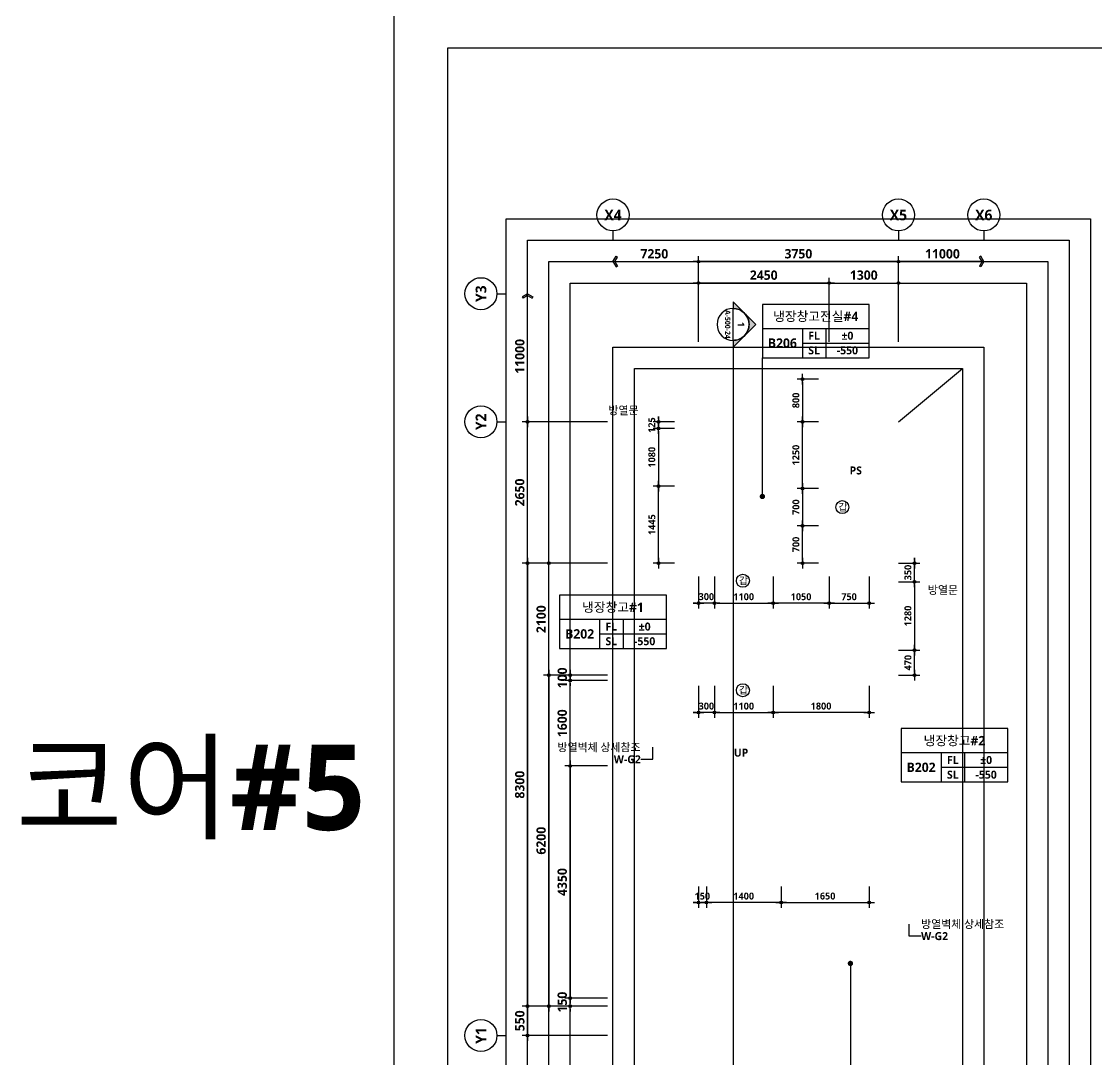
# Model space of a CAD drawing. Header units: millimetres. Extents: x -12482 to 126000, y 0 to 220200.
# Drawn here: x -6987 to 13163, y 128550 to 148000 of the extents above; entities that cross this region are included whole.
import ezdxf
from ezdxf.enums import TextEntityAlignment as Align

# ---------------------------------------------------------------- set-up
doc = ezdxf.new("R2010")
doc.units = ezdxf.units.MM
doc.header["$LTSCALE"] = 60
doc.linetypes.add('CEN', pattern=[62, 60, -1, 0, -1])
doc.layers.get('Defpoints').update_dxf_attribs({"color": 153})
for name, color, linetype in [('A-ANNO-DIM', 4, 'Continuous'), ('A-ANNO-GRA1', 7, 'Continuous'), ('A-ANNO-LEAD', 4, 'Continuous'), ('A-ANNO-SYMB', 7, 'Continuous'), ('A-ANNO-TEXT1', 7, 'Continuous'), ('A-ANNO-TEXT2', 3, 'Continuous'), ('A-ANNO-TITL', 7, 'Continuous'), ('A-ST-AXIS-BUB', 7, 'Continuous'), ('A-ST-AXIS-DIM', 7, 'Continuous'), ('AA-MKXS', 3, 'Continuous'), ('AA-MKXX', 3, 'Continuous')]:
    doc.layers.add(name, color=color, linetype=linetype)
for name, color, linetype, plot in [('Defpoint', 161, 'Continuous', False), ('G(그리드1)', 185, 'Continuous', False), ('G(그리드2)', 235, 'Continuous', False)]:
    doc.layers.add(name, color=color, linetype=linetype, plot=plot)
doc.styles.add('2020음성 1차', font='NanumGothicBold.ttf')
doc.styles.add('SAMOO', font='romans.shx', dxfattribs={"bigfont": 'whgtxt.shx'})
doc.styles.add('SH_나눔', font='')
doc.styles.add('SH_진천_나눔', font='')
doc.styles.get('SH_나눔').set_extended_font_data('NanumGothic', bold=True)
doc.styles.get('SH_진천_나눔').set_extended_font_data('NanumGothic', bold=True)
doc.dimstyles.new('SHP 50', dxfattribs={"dimscale": 50, "dimtxt": 3.5, "dimasz": 1, "dimexe": 2, "dimexo": 2, "dimgap": 1, "dimtad": 1, "dimdec": 0, "dimzin": 0, "dimdsep": 46, "dimtxsty": 'SH_진천_나눔', "dimblk": 'DIMDOT', "dimcen": 0.09, "dimclrd": 256, "dimclre": 256, "dimclrt": 3, "dimadec": 0, "dimazin": 1, "dimtfac": 1, "dimtdec": 0, "dimtix": 1, "dimtmove": 2, "dimatfit": 0, "dimldrblk": 'DIMDOT', "dimfxl": 1, "dimtolj": 1, "dimtzin": 0, "dimlwd": -1, "dimlwe": -1, "dimarcsym": 0})
doc.dimstyles.new('SHP 50내부', dxfattribs={"dimscale": 50, "dimtxt": 2.6, "dimasz": 1, "dimexe": 2, "dimexo": 2, "dimgap": 1, "dimtad": 1, "dimdec": 0, "dimzin": 0, "dimdsep": 46, "dimtxsty": '2020음성 1차', "dimblk": 'DIMDOT', "dimcen": 0.09, "dimclrd": 256, "dimclre": 256, "dimclrt": 3, "dimadec": 0, "dimazin": 1, "dimtfac": 1, "dimtdec": 0, "dimtix": 1, "dimtmove": 2, "dimatfit": 0, "dimldrblk": 'DIMDOT', "dimfxl": 1, "dimtolj": 1, "dimtzin": 0, "dimlwd": -1, "dimlwe": -1, "dimarcsym": 0})

# ---------------------------------------------------------------- blocks, each defined once
blk = doc.blocks.new('DIMDOT')
at = {"color": 0}
blk.add_line((-2, 0), (2, 0), dxfattribs=at)
for radius in [0.5, 0.25]:
    blk.add_circle((0, 0), radius, dxfattribs=at)
blk = doc.blocks.new('*D17145')
at = {"layer": 'A-ST-AXIS-DIM'}
for p, q in [((5700, 142000), (5700, 143600)), ((9400, 143500), (5750, 143500)), ((9450, 142000), (9450, 143600))]:
    blk.add_line(p, q, dxfattribs=at)
at = {"layer": 'Defpoints', "color": 0}
for p in [(5700, 143500), (5700, 141900), (9450, 141900)]:
    blk.add_point(p, dxfattribs=at)
at = {"layer": 'A-ST-AXIS-DIM', "linetype": 'ByBlock', "xscale": 50, "yscale": 50, "zscale": 50, "rotation": 180}
blk.add_blockref('DIMDOT', (5700, 143500), dxfattribs=at)
at = {"layer": 'A-ST-AXIS-DIM', "linetype": 'ByBlock', "xscale": 50, "yscale": 50, "zscale": 50}
blk.add_blockref('DIMDOT', (9450, 143500), dxfattribs=at)
at = {"layer": 'A-ST-AXIS-DIM', "color": 3, "insert": (7575, 143647), "char_height": 175, "attachment_point": 5, "style": 'SH_진천_나눔'}
blk.add_mtext('\\A1;3750', dxfattribs=at)
blk = doc.blocks.new('*D17146')
at = {"layer": 'A-ST-AXIS-DIM'}
for p, q in [((8150, 142000), (8150, 143200)), ((8200, 143100), (9400, 143100)), ((9450, 142000), (9450, 143200))]:
    blk.add_line(p, q, dxfattribs=at)
at = {"layer": 'Defpoints', "color": 0}
for p in [(9450, 143100), (8150, 141900), (9450, 141900)]:
    blk.add_point(p, dxfattribs=at)
at = {"layer": 'A-ST-AXIS-DIM', "linetype": 'ByBlock', "xscale": 50, "yscale": 50, "zscale": 50, "rotation": 180}
blk.add_blockref('DIMDOT', (8150, 143100), dxfattribs=at)
at = {"layer": 'A-ST-AXIS-DIM', "linetype": 'ByBlock', "xscale": 50, "yscale": 50, "zscale": 50}
blk.add_blockref('DIMDOT', (9450, 143100), dxfattribs=at)
at = {"layer": 'A-ST-AXIS-DIM', "color": 3, "insert": (8800, 143247), "char_height": 175, "attachment_point": 5, "style": 'SH_진천_나눔'}
blk.add_mtext('\\A1;1300', dxfattribs=at)
blk = doc.blocks.new('A-ST-AXIS-BUB-1')
at = {"layer": 'A-ST-AXIS-BUB'}
blk.add_line((0, 350), (0, 0), dxfattribs=at)
blk.add_circle((0, 950), 600, dxfattribs=at)
blk = doc.blocks.new('arrow1')
at = {"color": 0}
for p, q in [((0, 0), (0.29, 0.5)), ((0, 0), (0.29, -0.5)), ((0.16, 0), (0.41, 0.43)), ((0.16, 0), (0.41, -0.43)), ((0.29, 0.5), (0.41, 0.43)), ((0.29, -0.5), (0.41, -0.43))]:
    blk.add_line(p, q, dxfattribs=at)
blk = doc.blocks.new('*D17147')
at = {"layer": 'A-ST-AXIS-DIM'}
for p, q in [((4000, 137850), (2400, 137850)), ((2500, 137800), (2500, 129600)), ((4000, 129550), (2400, 129550))]:
    blk.add_line(p, q, dxfattribs=at)
at = {"layer": 'Defpoints', "color": 0}
for p in [(4100, 137850), (2500, 129550), (4100, 129550)]:
    blk.add_point(p, dxfattribs=at)
at = {"layer": 'A-ST-AXIS-DIM', "linetype": 'ByBlock', "xscale": 50, "yscale": 50, "zscale": 50}
for p, rotation in [((2500, 137850), 90.00000000000001), ((2500, 129550), 270)]:
    blk.add_blockref('DIMDOT', p, dxfattribs=dict(at, rotation=rotation))
at = {"layer": 'A-ST-AXIS-DIM', "color": 3, "insert": (2353, 133700), "char_height": 175, "attachment_point": 5, "rotation": 90, "style": 'SH_진천_나눔'}
blk.add_mtext('\\A1;8300', dxfattribs=at)
blk = doc.blocks.new('*D17148')
at = {"layer": 'A-ST-AXIS-DIM'}
for p, q in [((4000, 135750), (2800, 135750)), ((2900, 135700), (2900, 129600)), ((4000, 129550), (2800, 129550))]:
    blk.add_line(p, q, dxfattribs=at)
at = {"layer": 'Defpoints', "color": 0}
for p in [(4100, 135750), (2900, 129550), (4100, 129550)]:
    blk.add_point(p, dxfattribs=at)
at = {"layer": 'A-ST-AXIS-DIM', "linetype": 'ByBlock', "xscale": 50, "yscale": 50, "zscale": 50}
for p, rotation in [((2900, 135750), 90.00000000000001), ((2900, 129550), 270)]:
    blk.add_blockref('DIMDOT', p, dxfattribs=dict(at, rotation=rotation))
at = {"layer": 'A-ST-AXIS-DIM', "color": 3, "insert": (2753, 132650), "char_height": 175, "attachment_point": 5, "rotation": 90, "style": 'SH_진천_나눔'}
blk.add_mtext('\\A1;6200', dxfattribs=at)
blk = doc.blocks.new('*D17149')
at = {"layer": 'A-ST-AXIS-DIM'}
for p, q in [((4000, 137850), (2800, 137850)), ((2900, 135800), (2900, 137800)), ((4000, 135750), (2800, 135750))]:
    blk.add_line(p, q, dxfattribs=at)
at = {"layer": 'Defpoints', "color": 0}
for p in [(2900, 137850), (4100, 137850), (4100, 135750)]:
    blk.add_point(p, dxfattribs=at)
at = {"layer": 'A-ST-AXIS-DIM', "linetype": 'ByBlock', "xscale": 50, "yscale": 50, "zscale": 50}
for p, rotation in [((2900, 137850), 90), ((2900, 135750), 270)]:
    blk.add_blockref('DIMDOT', p, dxfattribs=dict(at, rotation=rotation))
at = {"layer": 'A-ST-AXIS-DIM', "color": 3, "insert": (2754, 136800), "char_height": 175, "attachment_point": 5, "rotation": 90, "style": 'SH_진천_나눔'}
blk.add_mtext('\\A1;2100', dxfattribs=at)
blk = doc.blocks.new('*D17150')
at = {"layer": 'A-ST-AXIS-DIM'}
for p, q in [((4000, 129550), (2400, 129550)), ((2500, 129500), (2500, 129050)), ((4000, 129000), (2400, 129000))]:
    blk.add_line(p, q, dxfattribs=at)
at = {"layer": 'Defpoints', "color": 0}
for p in [(4100, 129550), (2500, 129000), (4100, 129000)]:
    blk.add_point(p, dxfattribs=at)
at = {"layer": 'A-ST-AXIS-DIM', "linetype": 'ByBlock', "xscale": 50, "yscale": 50, "zscale": 50}
for p, rotation in [((2500, 129550), 90), ((2500, 129000), 270)]:
    blk.add_blockref('DIMDOT', p, dxfattribs=dict(at, rotation=rotation))
at = {"layer": 'A-ST-AXIS-DIM', "color": 3, "insert": (2354, 129275), "char_height": 175, "attachment_point": 5, "rotation": 90, "style": 'SH_진천_나눔'}
blk.add_mtext('\\A1;550', dxfattribs=at)
blk = doc.blocks.new('*D17151')
at = {"layer": 'A-ST-AXIS-DIM'}
for p, q in [((4000, 140500), (2400, 140500)), ((2500, 137900), (2500, 140450)), ((4000, 137850), (2400, 137850))]:
    blk.add_line(p, q, dxfattribs=at)
at = {"layer": 'Defpoints', "color": 0}
for p in [(2500, 140500), (4100, 140500), (4100, 137850)]:
    blk.add_point(p, dxfattribs=at)
at = {"layer": 'A-ST-AXIS-DIM', "linetype": 'ByBlock', "xscale": 50, "yscale": 50, "zscale": 50}
for p, rotation in [((2500, 140500), 90), ((2500, 137850), 270)]:
    blk.add_blockref('DIMDOT', p, dxfattribs=dict(at, rotation=rotation))
at = {"layer": 'A-ST-AXIS-DIM', "color": 3, "insert": (2353, 139175), "char_height": 175, "attachment_point": 5, "rotation": 90, "style": 'SH_진천_나눔'}
blk.add_mtext('\\A1;2650', dxfattribs=at)
blk = doc.blocks.new('G$C9D92D8A7')
at = {"layer": 'A-ANNO-GRA1'}
for p, q in [((0, 11), (40, 11)), ((15, 11), (15, 0)), ((23.75, 11), (23.75, 0)), ((15, 5.5), (40, 5.5))]:
    blk.add_line(p, q, dxfattribs=at)
blk.add_lwpolyline([(0, 20), (0, 0), (40, 0), (40, 20)], close=True, dxfattribs=at)
at = {"style": '2020음성 1차'}
for tag, height, p in [('실명', 3.5, (20, 15.5)), ('마감레벨', 3, (31.875, 8.25)), ('실번호', 3.5, (7.5, 5.5)), ('구조레벨', 3, (31.875, 2.75))]:
    blk.add_attdef(tag, text='', height=height, dxfattribs=at).set_placement(p, align=Align.MIDDLE_CENTER)
at = {"layer": 'A-ANNO-TEXT1', "style": 'SH_나눔'}
for s, p in [('FL', (19.375, 8.25)), ('SL', (19.375, 2.75))]:
    blk.add_text(s, height=3, dxfattribs=at).set_placement(p, align=Align.MIDDLE)
blk = doc.blocks.new('*D18424')
at = {"layer": 'A-ST-AXIS-DIM'}
for p, q in [((5700, 142000), (5700, 143200)), ((8100, 143100), (5750, 143100)), ((8150, 142000), (8150, 143200))]:
    blk.add_line(p, q, dxfattribs=at)
at = {"layer": 'Defpoints', "color": 0}
for p in [(5700, 143100), (5700, 141900), (8150, 141900)]:
    blk.add_point(p, dxfattribs=at)
at = {"layer": 'A-ST-AXIS-DIM', "linetype": 'ByBlock', "xscale": 50, "yscale": 50, "zscale": 50, "rotation": 180}
blk.add_blockref('DIMDOT', (5700, 143100), dxfattribs=at)
at = {"layer": 'A-ST-AXIS-DIM', "linetype": 'ByBlock', "xscale": 50, "yscale": 50, "zscale": 50}
blk.add_blockref('DIMDOT', (8150, 143100), dxfattribs=at)
at = {"layer": 'A-ST-AXIS-DIM', "color": 3, "insert": (6925, 143246), "char_height": 175, "attachment_point": 5, "style": 'SH_진천_나눔'}
blk.add_mtext('\\A1;2450', dxfattribs=at)
blk = doc.blocks.new('*D18425')
at = {"layer": 'A-ANNO-DIM'}
for p, q in [((7950, 139250), (7550, 139250)), ((7650, 139200), (7650, 138600)), ((7950, 138550), (7550, 138550))]:
    blk.add_line(p, q, dxfattribs=at)
at = {"layer": 'Defpoints', "color": 0}
for p in [(8050, 139250), (7650, 138550), (8050, 138550)]:
    blk.add_point(p, dxfattribs=at)
at = {"layer": 'A-ANNO-DIM', "linetype": 'ByBlock', "xscale": 50, "yscale": 50, "zscale": 50}
for p, rotation in [((7650, 139250), 90), ((7650, 138550), 270)]:
    blk.add_blockref('DIMDOT', p, dxfattribs=dict(at, rotation=rotation))
at = {"layer": 'A-ANNO-DIM', "color": 3, "insert": (7529, 138900), "char_height": 130, "attachment_point": 5, "rotation": 90, "style": '2020음성 1차'}
blk.add_mtext('\\A1;700', dxfattribs=at)
blk = doc.blocks.new('*D18426')
at = {"layer": 'A-ANNO-DIM'}
for p, q in [((7950, 140500), (7550, 140500)), ((7650, 139300), (7650, 140450)), ((7950, 139250), (7550, 139250))]:
    blk.add_line(p, q, dxfattribs=at)
at = {"layer": 'Defpoints', "color": 0}
for p in [(7650, 140500), (8050, 140500), (8050, 139250)]:
    blk.add_point(p, dxfattribs=at)
at = {"layer": 'A-ANNO-DIM', "linetype": 'ByBlock', "xscale": 50, "yscale": 50, "zscale": 50}
for p, rotation in [((7650, 140500), 90), ((7650, 139250), 270)]:
    blk.add_blockref('DIMDOT', p, dxfattribs=dict(at, rotation=rotation))
at = {"layer": 'A-ANNO-DIM', "color": 3, "insert": (7528, 139875), "char_height": 130, "attachment_point": 5, "rotation": 90, "style": '2020음성 1차'}
blk.add_mtext('\\A1;1250', dxfattribs=at)
blk = doc.blocks.new('*D18427')
at = {"layer": 'A-ANNO-DIM'}
for p, q in [((7950, 138550), (7550, 138550)), ((7650, 137900), (7650, 138500)), ((7950, 137850), (7550, 137850))]:
    blk.add_line(p, q, dxfattribs=at)
at = {"layer": 'Defpoints', "color": 0}
for p in [(7650, 138550), (8050, 138550), (8050, 137850)]:
    blk.add_point(p, dxfattribs=at)
at = {"layer": 'A-ANNO-DIM', "linetype": 'ByBlock', "xscale": 50, "yscale": 50, "zscale": 50}
for p, rotation in [((7650, 138550), 90), ((7650, 137850), 270)]:
    blk.add_blockref('DIMDOT', p, dxfattribs=dict(at, rotation=rotation))
at = {"layer": 'A-ANNO-DIM', "color": 3, "insert": (7529, 138200), "char_height": 130, "attachment_point": 5, "rotation": 90, "style": '2020음성 1차'}
blk.add_mtext('\\A1;700', dxfattribs=at)
blk = doc.blocks.new('갑종 TEXT100')
at = {"layer": 'A-ANNO-SYMB'}
blk.add_circle((0, 0), 243, dxfattribs=at)
at = {"layer": 'A-ANNO-TITL', "style": '2020음성 1차'}
blk.add_text('갑 ', height=266.7, dxfattribs=at).set_placement((67, 0), align=Align.MIDDLE_CENTER)
blk = doc.blocks.new('*D18431')
at = {"layer": 'A-ANNO-DIM'}
for p, q in [((6000, 137600), (6000, 137000)), ((7100, 137600), (7100, 137000)), ((6050, 137100), (7050, 137100))]:
    blk.add_line(p, q, dxfattribs=at)
at = {"layer": 'Defpoints', "color": 0}
for p in [(6000, 137700), (7100, 137700), (7100, 137100)]:
    blk.add_point(p, dxfattribs=at)
at = {"layer": 'A-ANNO-DIM', "linetype": 'ByBlock', "xscale": 50, "yscale": 50, "zscale": 50, "rotation": 180}
blk.add_blockref('DIMDOT', (6000, 137100), dxfattribs=at)
at = {"layer": 'A-ANNO-DIM', "linetype": 'ByBlock', "xscale": 50, "yscale": 50, "zscale": 50}
blk.add_blockref('DIMDOT', (7100, 137100), dxfattribs=at)
at = {"layer": 'A-ANNO-DIM', "color": 3, "insert": (6550, 137221), "char_height": 130, "attachment_point": 5, "style": '2020음성 1차'}
blk.add_mtext('\\A1;1100', dxfattribs=at)
blk = doc.blocks.new('*D18432')
at = {"layer": 'A-ANNO-DIM'}
for p, q in [((5700, 137600), (5700, 137000)), ((6000, 137600), (6000, 137000)), ((5650, 137100), (5600, 137100)), ((6000, 137100), (5700, 137100)), ((6050, 137100), (6100, 137100))]:
    blk.add_line(p, q, dxfattribs=at)
at = {"layer": 'Defpoints', "color": 0}
for p in [(5700, 137700), (6000, 137700), (5700, 137100)]:
    blk.add_point(p, dxfattribs=at)
at = {"layer": 'A-ANNO-DIM', "linetype": 'ByBlock', "xscale": 50, "yscale": 50, "zscale": 50}
blk.add_blockref('DIMDOT', (5700, 137100), dxfattribs=at)
at = {"layer": 'A-ANNO-DIM', "linetype": 'ByBlock', "xscale": 50, "yscale": 50, "zscale": 50, "rotation": 180}
blk.add_blockref('DIMDOT', (6000, 137100), dxfattribs=at)
at = {"layer": 'A-ANNO-DIM', "color": 3, "insert": (5850, 137222), "char_height": 130, "attachment_point": 5, "style": '2020음성 1차'}
blk.add_mtext('\\A1;300', dxfattribs=at)
blk = doc.blocks.new('*D18433')
at = {"layer": 'A-ANNO-DIM'}
for p, q in [((6000, 135550), (6000, 134950)), ((7100, 135550), (7100, 134950)), ((6050, 135050), (7050, 135050))]:
    blk.add_line(p, q, dxfattribs=at)
at = {"layer": 'Defpoints', "color": 0}
for p in [(6000, 135650), (7100, 135650), (7100, 135050)]:
    blk.add_point(p, dxfattribs=at)
at = {"layer": 'A-ANNO-DIM', "linetype": 'ByBlock', "xscale": 50, "yscale": 50, "zscale": 50, "rotation": 180}
blk.add_blockref('DIMDOT', (6000, 135050), dxfattribs=at)
at = {"layer": 'A-ANNO-DIM', "linetype": 'ByBlock', "xscale": 50, "yscale": 50, "zscale": 50}
blk.add_blockref('DIMDOT', (7100, 135050), dxfattribs=at)
at = {"layer": 'A-ANNO-DIM', "color": 3, "insert": (6550, 135171), "char_height": 130, "attachment_point": 5, "style": '2020음성 1차'}
blk.add_mtext('\\A1;1100', dxfattribs=at)
blk = doc.blocks.new('*D18434')
at = {"layer": 'A-ANNO-DIM'}
for p, q in [((5700, 135550), (5700, 134950)), ((6000, 135550), (6000, 134950)), ((5650, 135050), (5600, 135050)), ((6000, 135050), (5700, 135050)), ((6050, 135050), (6100, 135050))]:
    blk.add_line(p, q, dxfattribs=at)
at = {"layer": 'Defpoints', "color": 0}
for p in [(5700, 135650), (6000, 135650), (5700, 135050)]:
    blk.add_point(p, dxfattribs=at)
at = {"layer": 'A-ANNO-DIM', "linetype": 'ByBlock', "xscale": 50, "yscale": 50, "zscale": 50}
blk.add_blockref('DIMDOT', (5700, 135050), dxfattribs=at)
at = {"layer": 'A-ANNO-DIM', "linetype": 'ByBlock', "xscale": 50, "yscale": 50, "zscale": 50, "rotation": 180}
blk.add_blockref('DIMDOT', (6000, 135050), dxfattribs=at)
at = {"layer": 'A-ANNO-DIM', "color": 3, "insert": (5850, 135172), "char_height": 130, "attachment_point": 5, "style": '2020음성 1차'}
blk.add_mtext('\\A1;300', dxfattribs=at)
blk = doc.blocks.new('*D18466')
at = {"layer": 'A-ANNO-DIM'}
for p, q in [((5850, 131790), (5850, 131390)), ((7250, 131790), (7250, 131390)), ((7200, 131490), (5900, 131490))]:
    blk.add_line(p, q, dxfattribs=at)
at = {"layer": 'Defpoints', "color": 0}
for p in [(5850, 131890), (7250, 131890), (5850, 131490)]:
    blk.add_point(p, dxfattribs=at)
at = {"layer": 'A-ANNO-DIM', "linetype": 'ByBlock', "xscale": 50, "yscale": 50, "zscale": 50, "rotation": 180}
blk.add_blockref('DIMDOT', (5850, 131490), dxfattribs=at)
at = {"layer": 'A-ANNO-DIM', "linetype": 'ByBlock', "xscale": 50, "yscale": 50, "zscale": 50}
blk.add_blockref('DIMDOT', (7250, 131490), dxfattribs=at)
at = {"layer": 'A-ANNO-DIM', "color": 3, "insert": (6550, 131611), "char_height": 130, "attachment_point": 5, "style": '2020음성 1차'}
blk.add_mtext('\\A1;1400', dxfattribs=at)
blk = doc.blocks.new('*D18467')
at = {"layer": 'A-ANNO-DIM'}
for p, q in [((5700, 131790), (5700, 131390)), ((5850, 131790), (5850, 131390)), ((5650, 131490), (5600, 131490)), ((5700, 131490), (5850, 131490)), ((5900, 131490), (5950, 131490))]:
    blk.add_line(p, q, dxfattribs=at)
at = {"layer": 'Defpoints', "color": 0}
for p in [(5700, 131890), (5850, 131890), (5850, 131490)]:
    blk.add_point(p, dxfattribs=at)
at = {"layer": 'A-ANNO-DIM', "linetype": 'ByBlock', "xscale": 50, "yscale": 50, "zscale": 50}
blk.add_blockref('DIMDOT', (5700, 131490), dxfattribs=at)
at = {"layer": 'A-ANNO-DIM', "linetype": 'ByBlock', "xscale": 50, "yscale": 50, "zscale": 50, "rotation": 180}
blk.add_blockref('DIMDOT', (5850, 131490), dxfattribs=at)
at = {"layer": 'A-ANNO-DIM', "color": 3, "insert": (5775, 131611), "char_height": 130, "attachment_point": 5, "style": '2020음성 1차'}
blk.add_mtext('\\A1;150', dxfattribs=at)
blk = doc.blocks.new('*D18468')
at = {"layer": 'A-ANNO-DIM'}
for p, q in [((7250, 131790), (7250, 131390)), ((8900, 131790), (8900, 131390)), ((7300, 131490), (8850, 131490))]:
    blk.add_line(p, q, dxfattribs=at)
at = {"layer": 'Defpoints', "color": 0}
for p in [(7250, 131890), (8900, 131890), (8900, 131490)]:
    blk.add_point(p, dxfattribs=at)
at = {"layer": 'A-ANNO-DIM', "linetype": 'ByBlock', "xscale": 50, "yscale": 50, "zscale": 50, "rotation": 180}
blk.add_blockref('DIMDOT', (7250, 131490), dxfattribs=at)
at = {"layer": 'A-ANNO-DIM', "linetype": 'ByBlock', "xscale": 50, "yscale": 50, "zscale": 50}
blk.add_blockref('DIMDOT', (8900, 131490), dxfattribs=at)
at = {"layer": 'A-ANNO-DIM', "color": 3, "insert": (8075, 131612), "char_height": 130, "attachment_point": 5, "style": '2020음성 1차'}
blk.add_mtext('\\A1;1650', dxfattribs=at)
blk = doc.blocks.new('*D18469')
at = {"layer": 'A-ST-AXIS-DIM'}
for p, q in [((4000, 134050), (3196, 134050)), ((3296, 134000), (3296, 129750)), ((4000, 129700), (3196, 129700))]:
    blk.add_line(p, q, dxfattribs=at)
at = {"layer": 'Defpoints', "color": 0}
for p in [(4100, 134050), (3296, 129700), (4100, 129700)]:
    blk.add_point(p, dxfattribs=at)
at = {"layer": 'A-ST-AXIS-DIM', "linetype": 'ByBlock', "xscale": 50, "yscale": 50, "zscale": 50}
for p, rotation in [((3296, 134050), 90.00000000000004), ((3296, 129700), 270.0000000000001)]:
    blk.add_blockref('DIMDOT', p, dxfattribs=dict(at, rotation=rotation))
at = {"layer": 'A-ST-AXIS-DIM', "color": 3, "insert": (3149, 131875), "char_height": 175, "attachment_point": 5, "rotation": 90, "style": 'SH_진천_나눔'}
blk.add_mtext('\\A1;4350', dxfattribs=at)
blk = doc.blocks.new('*D18470')
at = {"layer": 'A-ST-AXIS-DIM'}
for p, q in [((4000, 135650), (3196, 135650)), ((3296, 134100), (3296, 135600)), ((4000, 134050), (3196, 134050))]:
    blk.add_line(p, q, dxfattribs=at)
at = {"layer": 'Defpoints', "color": 0}
for p in [(3296, 135650), (4100, 135650), (4100, 134050)]:
    blk.add_point(p, dxfattribs=at)
at = {"layer": 'A-ST-AXIS-DIM', "linetype": 'ByBlock', "xscale": 50, "yscale": 50, "zscale": 50}
for p, rotation in [((3296, 135650), 89.99999999999997), ((3296, 134050), 269.9999999999999)]:
    blk.add_blockref('DIMDOT', p, dxfattribs=dict(at, rotation=rotation))
at = {"layer": 'A-ST-AXIS-DIM', "color": 3, "insert": (3149, 134850), "char_height": 175, "attachment_point": 5, "rotation": 90, "style": 'SH_진천_나눔'}
blk.add_mtext('\\A1;1600', dxfattribs=at)
blk = doc.blocks.new('*D18471')
at = {"layer": 'A-ST-AXIS-DIM'}
for p, q in [((3296, 135800), (3296, 135850)), ((4000, 135750), (3196, 135750)), ((4000, 135650), (3196, 135650)), ((3296, 135750), (3296, 135650)), ((3296, 135600), (3296, 135550))]:
    blk.add_line(p, q, dxfattribs=at)
at = {"layer": 'Defpoints', "color": 0}
for p in [(3296, 135650), (4100, 135750), (4100, 135650)]:
    blk.add_point(p, dxfattribs=at)
at = {"layer": 'A-ST-AXIS-DIM', "linetype": 'ByBlock', "xscale": 50, "yscale": 50, "zscale": 50}
for p, rotation in [((3296, 135750), 270), ((3296, 135650), 90)]:
    blk.add_blockref('DIMDOT', p, dxfattribs=dict(at, rotation=rotation))
at = {"layer": 'A-ST-AXIS-DIM', "color": 3, "insert": (3150, 135700), "char_height": 175, "attachment_point": 5, "rotation": 90, "style": 'SH_진천_나눔'}
blk.add_mtext('\\A1;100', dxfattribs=at)
blk = doc.blocks.new('*D18472')
at = {"layer": 'A-ST-AXIS-DIM'}
for p, q in [((3296, 129750), (3296, 129800)), ((4000, 129700), (3196, 129700)), ((3296, 129550), (3296, 129700)), ((4000, 129550), (3196, 129550)), ((3296, 129500), (3296, 129450))]:
    blk.add_line(p, q, dxfattribs=at)
at = {"layer": 'Defpoints', "color": 0}
for p in [(3296, 129700), (4100, 129700), (4100, 129550)]:
    blk.add_point(p, dxfattribs=at)
at = {"layer": 'A-ST-AXIS-DIM', "linetype": 'ByBlock', "xscale": 50, "yscale": 50, "zscale": 50}
for p, rotation in [((3296, 129700), 270), ((3296, 129550), 90)]:
    blk.add_blockref('DIMDOT', p, dxfattribs=dict(at, rotation=rotation))
at = {"layer": 'A-ST-AXIS-DIM', "color": 3, "insert": (3149, 129625), "char_height": 175, "attachment_point": 5, "rotation": 90, "style": 'SH_진천_나눔'}
blk.add_mtext('\\A1;150', dxfattribs=at)
blk = doc.blocks.new('*D18473')
at = {"layer": 'A-ANNO-DIM'}
for p, q in [((9450, 137500), (9850, 137500)), ((9750, 137450), (9750, 136270)), ((9450, 136220), (9850, 136220))]:
    blk.add_line(p, q, dxfattribs=at)
at = {"layer": 'Defpoints', "color": 0}
for p in [(9350, 137500), (9350, 136220), (9750, 136220)]:
    blk.add_point(p, dxfattribs=at)
at = {"layer": 'A-ANNO-DIM', "linetype": 'ByBlock', "xscale": 50, "yscale": 50, "zscale": 50}
for p, rotation in [((9750, 137500), 90), ((9750, 136220), 270)]:
    blk.add_blockref('DIMDOT', p, dxfattribs=dict(at, rotation=rotation))
at = {"layer": 'A-ANNO-DIM', "color": 3, "insert": (9628, 136860), "char_height": 130, "attachment_point": 5, "rotation": 90, "style": '2020음성 1차'}
blk.add_mtext('\\A1;1280', dxfattribs=at)
blk = doc.blocks.new('*D18474')
at = {"layer": 'A-ANNO-DIM'}
for p, q in [((9450, 137850), (9850, 137850)), ((9750, 137900), (9750, 137950)), ((9750, 137500), (9750, 137850)), ((9450, 137500), (9850, 137500)), ((9750, 137450), (9750, 137400))]:
    blk.add_line(p, q, dxfattribs=at)
at = {"layer": 'Defpoints', "color": 0}
for p in [(9350, 137850), (9750, 137850), (9350, 137500)]:
    blk.add_point(p, dxfattribs=at)
at = {"layer": 'A-ANNO-DIM', "linetype": 'ByBlock', "xscale": 50, "yscale": 50, "zscale": 50}
for p, rotation in [((9750, 137850), 270), ((9750, 137500), 90)]:
    blk.add_blockref('DIMDOT', p, dxfattribs=dict(at, rotation=rotation))
at = {"layer": 'A-ANNO-DIM', "color": 3, "insert": (9628, 137675), "char_height": 130, "attachment_point": 5, "rotation": 90, "style": '2020음성 1차'}
blk.add_mtext('\\A1;350', dxfattribs=at)
blk = doc.blocks.new('*D18475')
at = {"layer": 'A-ANNO-DIM'}
for p, q in [((9450, 136220), (9850, 136220)), ((9750, 135800), (9750, 136170)), ((9450, 135750), (9850, 135750))]:
    blk.add_line(p, q, dxfattribs=at)
at = {"layer": 'Defpoints', "color": 0}
for p in [(9350, 136220), (9750, 136220), (9350, 135750)]:
    blk.add_point(p, dxfattribs=at)
at = {"layer": 'A-ANNO-DIM', "linetype": 'ByBlock', "xscale": 50, "yscale": 50, "zscale": 50}
for p, rotation in [((9750, 136220), 90), ((9750, 135750), 270)]:
    blk.add_blockref('DIMDOT', p, dxfattribs=dict(at, rotation=rotation))
at = {"layer": 'A-ANNO-DIM', "color": 3, "insert": (9629, 135985), "char_height": 130, "attachment_point": 5, "rotation": 90, "style": '2020음성 1차'}
blk.add_mtext('\\A1;470', dxfattribs=at)
blk = doc.blocks.new('*D18476')
at = {"layer": 'A-ANNO-DIM'}
for p, q in [((5250, 140375), (4850, 140375)), ((4950, 140325), (4950, 139345)), ((5250, 139295), (4850, 139295))]:
    blk.add_line(p, q, dxfattribs=at)
at = {"layer": 'Defpoints', "color": 0}
for p in [(5350, 140375), (4950, 139295), (5350, 139295)]:
    blk.add_point(p, dxfattribs=at)
at = {"layer": 'A-ANNO-DIM', "linetype": 'ByBlock', "xscale": 50, "yscale": 50, "zscale": 50}
for p, rotation in [((4950, 140375), 90), ((4950, 139295), 270)]:
    blk.add_blockref('DIMDOT', p, dxfattribs=dict(at, rotation=rotation))
at = {"layer": 'A-ANNO-DIM', "color": 3, "insert": (4828, 139835), "char_height": 130, "attachment_point": 5, "rotation": 90, "style": '2020음성 1차'}
blk.add_mtext('\\A1;1080', dxfattribs=at)
blk = doc.blocks.new('*D18477')
at = {"layer": 'A-ANNO-DIM'}
for p, q in [((5250, 140500), (4850, 140500)), ((4950, 140550), (4950, 140600)), ((4950, 140375), (4950, 140500)), ((5250, 140375), (4850, 140375)), ((4950, 140325), (4950, 140275))]:
    blk.add_line(p, q, dxfattribs=at)
at = {"layer": 'Defpoints', "color": 0}
for p in [(4950, 140500), (5350, 140500), (5350, 140375)]:
    blk.add_point(p, dxfattribs=at)
at = {"layer": 'A-ANNO-DIM', "linetype": 'ByBlock', "xscale": 50, "yscale": 50, "zscale": 50}
for p, rotation in [((4950, 140500), 270), ((4950, 140375), 90)]:
    blk.add_blockref('DIMDOT', p, dxfattribs=dict(at, rotation=rotation))
at = {"layer": 'A-ANNO-DIM', "color": 3, "insert": (4828, 140437), "char_height": 130, "attachment_point": 5, "rotation": 90, "style": '2020음성 1차'}
blk.add_mtext('\\A1;125', dxfattribs=at)
blk = doc.blocks.new('*D18478')
at = {"layer": 'A-ANNO-DIM'}
for p, q in [((5250, 139295), (4850, 139295)), ((4950, 137900), (4950, 139245)), ((5250, 137850), (4850, 137850))]:
    blk.add_line(p, q, dxfattribs=at)
at = {"layer": 'Defpoints', "color": 0}
for p in [(4950, 139295), (5350, 139295), (5350, 137850)]:
    blk.add_point(p, dxfattribs=at)
at = {"layer": 'A-ANNO-DIM', "linetype": 'ByBlock', "xscale": 50, "yscale": 50, "zscale": 50}
for p, rotation in [((4950, 139295), 90), ((4950, 137850), 270)]:
    blk.add_blockref('DIMDOT', p, dxfattribs=dict(at, rotation=rotation))
at = {"layer": 'A-ANNO-DIM', "color": 3, "insert": (4829, 138572), "char_height": 130, "attachment_point": 5, "rotation": 90, "style": '2020음성 1차'}
blk.add_mtext('\\A1;1445', dxfattribs=at)
blk = doc.blocks.new('*D18654')
at = {"layer": 'A-ANNO-DIM'}
for p, q in [((7100, 137600), (7100, 137000)), ((8150, 137600), (8150, 137000)), ((8100, 137100), (7150, 137100))]:
    blk.add_line(p, q, dxfattribs=at)
at = {"layer": 'Defpoints', "color": 0}
for p in [(7100, 137700), (8150, 137700), (7100, 137100)]:
    blk.add_point(p, dxfattribs=at)
at = {"layer": 'A-ANNO-DIM', "linetype": 'ByBlock', "xscale": 50, "yscale": 50, "zscale": 50, "rotation": 180}
blk.add_blockref('DIMDOT', (7100, 137100), dxfattribs=at)
at = {"layer": 'A-ANNO-DIM', "linetype": 'ByBlock', "xscale": 50, "yscale": 50, "zscale": 50}
blk.add_blockref('DIMDOT', (8150, 137100), dxfattribs=at)
at = {"layer": 'A-ANNO-DIM', "color": 3, "insert": (7625, 137221), "char_height": 130, "attachment_point": 5, "style": '2020음성 1차'}
blk.add_mtext('\\A1;1050', dxfattribs=at)
blk = doc.blocks.new('*D18660')
at = {"layer": 'A-ANNO-DIM'}
for p, q in [((7100, 135550), (7100, 134950)), ((8900, 135550), (8900, 134950)), ((8850, 135050), (7150, 135050))]:
    blk.add_line(p, q, dxfattribs=at)
at = {"layer": 'Defpoints', "color": 0}
for p in [(7100, 135650), (8900, 135650), (7100, 135050)]:
    blk.add_point(p, dxfattribs=at)
at = {"layer": 'A-ANNO-DIM', "linetype": 'ByBlock', "xscale": 50, "yscale": 50, "zscale": 50, "rotation": 180}
blk.add_blockref('DIMDOT', (7100, 135050), dxfattribs=at)
at = {"layer": 'A-ANNO-DIM', "linetype": 'ByBlock', "xscale": 50, "yscale": 50, "zscale": 50}
blk.add_blockref('DIMDOT', (8900, 135050), dxfattribs=at)
at = {"layer": 'A-ANNO-DIM', "color": 3, "insert": (8000, 135172), "char_height": 130, "attachment_point": 5, "style": '2020음성 1차'}
blk.add_mtext('\\A1;1800', dxfattribs=at)
blk = doc.blocks.new('*U15104')
at = {"layer": 'AA-MKXX'}
blk.add_hatch(color=256, dxfattribs=at).paths.add_polyline_path([(48373, 600), (48163, 0), (48373, 0)])
at = {"layer": 'AA-MKXX', "linetype": 'CEN', "ltscale": 300}
blk.add_line((900, 0), (48373, 0), dxfattribs=at)
at = {"layer": 'AA-MKXX'}
blk.add_lwpolyline([(48373, 0), (48373, 600), (48163, 0)], close=True, dxfattribs=at)
blk = doc.blocks.new('*U15083')
at = {"layer": 'AA-MKXS'}
blk.add_hatch(color=3, dxfattribs=at).paths.add_polyline_path([(0, 8.49), (-4.24, 4.24, -0.414214), (4.24, 4.24)])
h = blk.add_hatch(color=3, dxfattribs=at)
h.paths.add_polyline_path([(-8.49, 0), (-6, 0, -0.198912), (-4.24, 4.24)])
h.paths.add_polyline_path([(6, 0), (8.49, 0), (4.24, 4.24, -0.198912)])
at = {"layer": 'AA-MKXS', "color": 3, "linetype": 'Continuous', "ltscale": 5}
blk.add_line((-6, 0), (6, 0), dxfattribs=at)
at = {"layer": 'AA-MKXS', "color": 3}
for points in [[(4.24, 4.24, 0.414214), (-4.24, 4.24), (0, 8.49)], [(-4.24, 4.24, 0.198912), (-6, 0), (-8.49, 0)], [(8.49, 0), (6, 0, 0.198912), (4.24, 4.24)]]:
    blk.add_lwpolyline(points, format="xyb", close=True, dxfattribs=at)
at = {"layer": 'AA-MKXS', "color": 3, "linetype": 'Continuous', "ltscale": 5}
blk.add_circle((0, 0), 6, dxfattribs=at)
at = {"layer": 'AA-MKXS', "style": 'SAMOO', "width": 0.85}
blk.add_attdef('ViewNUM', text='', height=2.5, dxfattribs=at).set_placement((0, 1), align=Align.BOTTOM_CENTER)
blk.add_attdef('SheetNUM', text='', height=2.5, dxfattribs=at).set_placement((0, -1), align=Align.TOP_CENTER)
blk = doc.blocks.new('*D20917')
at = {"layer": 'A-ANNO-DIM'}
for p, q in [((8150, 137600), (8150, 137000)), ((8900, 137600), (8900, 137000)), ((8200, 137100), (8850, 137100))]:
    blk.add_line(p, q, dxfattribs=at)
at = {"layer": 'Defpoints', "color": 0}
for p in [(8150, 137700), (8900, 137700), (8900, 137100)]:
    blk.add_point(p, dxfattribs=at)
at = {"layer": 'A-ANNO-DIM', "linetype": 'ByBlock', "xscale": 50, "yscale": 50, "zscale": 50, "rotation": 180}
blk.add_blockref('DIMDOT', (8150, 137100), dxfattribs=at)
at = {"layer": 'A-ANNO-DIM', "linetype": 'ByBlock', "xscale": 50, "yscale": 50, "zscale": 50}
blk.add_blockref('DIMDOT', (8900, 137100), dxfattribs=at)
at = {"layer": 'A-ANNO-DIM', "color": 3, "insert": (8525, 137221), "char_height": 130, "attachment_point": 5, "style": '2020음성 1차'}
blk.add_mtext('\\A1;750', dxfattribs=at)
blk = doc.blocks.new('*D20918')
at = {"layer": 'A-ANNO-DIM'}
for p, q in [((7950, 141300), (7550, 141300)), ((7650, 141250), (7650, 140550)), ((7950, 140500), (7550, 140500))]:
    blk.add_line(p, q, dxfattribs=at)
at = {"layer": 'Defpoints', "color": 0}
for p in [(8050, 141300), (7650, 140500), (8050, 140500)]:
    blk.add_point(p, dxfattribs=at)
at = {"layer": 'A-ANNO-DIM', "linetype": 'ByBlock', "xscale": 50, "yscale": 50, "zscale": 50}
for p, rotation in [((7650, 141300), 90), ((7650, 140500), 270)]:
    blk.add_blockref('DIMDOT', p, dxfattribs=dict(at, rotation=rotation))
at = {"layer": 'A-ANNO-DIM', "color": 3, "insert": (7528, 140900), "char_height": 130, "attachment_point": 5, "rotation": 90, "style": '2020음성 1차'}
blk.add_mtext('\\A1;800', dxfattribs=at)

msp = doc.modelspace()

# ---------------------------------------------------------------- linework, layer by layer
for points in [[(6900, 139100), (6900, 141700)], [(8550, 130350), (8550, 127550)]]:
    msp.add_lwpolyline(points)
at = {"const_width": 50}
for points in [[(6900, 139125, -1), (6900, 139075, -1)], [(8550, 130325, -1), (8550, 130375, -1)]]:
    msp.add_lwpolyline(points, format="xyb", close=True, dxfattribs=at)
at = {"layer": 'A-ANNO-LEAD'}
for points in [[(5420, 139835, 0, 37.5, 0), (5363.7, 139932.4, 0, 0, 0), (4913.5, 140712.3, 0, 0, 0), (4579.4, 140712.3, 0, 0, 0)], [(9190, 136860, 0, 37.5, 0), (9246.3, 136957.4, 0, 0, 0), (9467.9, 137347.4, 0, 0, 0), (10002, 137347.4, 0, 0, 0)], [(5295.6, 134400, 0, 31.3, 0), (5201.8, 134400, 0, 0, 0), (4620.6, 134400, 0, 0, 0)], [(9200, 131086.9, 0, 31.3, 0), (9293.8, 131086.9, 0, 0, 0), (9875, 131086.9, 0, 0, 0)]]:
    msp.add_lwpolyline(points, format="xyseb", dxfattribs=at)
for points in [[(4620.6, 134175), (4845.6, 134175), (4845.6, 134400)], [(9875, 130861.9), (9650, 130861.9), (9650, 131086.9)]]:
    msp.add_lwpolyline(points, dxfattribs=at)
at = {"layer": 'A-ST-AXIS-DIM'}
for p, q in [((4100, 143500), (5650, 143500)), ((5700, 142000), (5700, 143600)), ((9450, 142000), (9450, 143600)), ((9450, 142000), (9450, 143600)), ((11050, 143500), (9500, 143500)), ((2500, 140550), (2500, 142900)), ((3400, 140500), (2400, 140500))]:
    msp.add_line(p, q, dxfattribs=at)
at = {"layer": 'Defpoint'}
msp.add_line((9450, 140500), (10650, 141500), dxfattribs=at)
for points in [[(0, 148500), (42000, 148500), (42000, 118800), (0, 118800)], [(1000, 119800), (36500, 119800), (36500, 147500), (1000, 147500)]]:
    msp.add_lwpolyline(points, close=True, dxfattribs=at)
at = {"layer": 'G(그리드1)'}
for points in [[(13050, 123000), (2100, 123000), (2100, 144300), (13050, 144300)], [(12650, 124200), (2500, 124200), (2500, 143900), (12650, 143900)], [(12250, 124600), (2900, 124600), (2900, 143500), (12250, 143500)], [(11850, 125000), (3300, 125000), (3300, 143100), (11850, 143100)], [(11050, 125800), (4100, 125800), (4100, 141900), (11050, 141900)]]:
    msp.add_lwpolyline(points, close=True, dxfattribs=at)
at = {"layer": 'G(그리드2)'}
msp.add_lwpolyline([(10650, 126200), (4500, 126200), (4500, 141500), (10650, 141500)], close=True, dxfattribs=at)

# ---------------------------------------------------------------- block references
ref = msp.add_blockref('*U15083', (6350, 142324.3), dxfattribs=dict(xscale=-50, yscale=50, zscale=50, rotation=269.9999999999997))
ref.add_attrib('SheetNUM', 'A-500-24', dxfattribs={"layer": 'AA-MKXS', "height": 100, "rotation": 270, "style": '2020음성 1차', "width": 0.8}).set_placement((6300, 142324.3), align=Align.TOP_CENTER)
ref.add_attrib('ViewNUM', '1', dxfattribs={"layer": 'AA-MKXS', "height": 125, "rotation": 270, "style": '2020음성 1차'}).set_placement((6400, 142324.3), align=Align.BOTTOM_CENTER)
at = {"xscale": 0.3333333333333333, "yscale": 0.3333333333333333, "zscale": 0.3333333333333333, "rotation": 270.0000000000003}
msp.add_blockref('*U15104', (6350, 142324.3), dxfattribs=at)
at = {"xscale": 0.5, "yscale": 0.5, "zscale": 0.5}
for p in [(8398.3, 138900), (6535, 137520), (6535, 135470)]:
    msp.add_blockref('갑종 TEXT100', p, dxfattribs=at)
at = {"layer": 'A-ANNO-TEXT1'}
ref = msp.add_blockref('G$C9D92D8A7', (6900, 141700), dxfattribs=dict(at, xscale=50, yscale=50, zscale=50))
ref.add_attrib('실명', '냉장창고전실#4', dxfattribs={"layer": 'A-ANNO-TEXT2', "height": 175, "style": '2020음성 1차'}).set_placement((7900, 142475, 103000), align=Align.MIDDLE_CENTER)
ref.add_attrib('실번호', 'B206', dxfattribs={"layer": 'A-ANNO-TEXT2', "height": 175, "style": '2020음성 1차'}).set_placement((7275, 141975, 103000), align=Align.MIDDLE_CENTER)
ref.add_attrib('마감레벨', '%%p0', dxfattribs={"height": 150, "style": '2020음성 1차'}).set_placement((8493.8, 142112.5, 103000), align=Align.MIDDLE_CENTER)
ref.add_attrib('구조레벨', '-550', dxfattribs={"height": 150, "style": '2020음성 1차'}).set_placement((8493.8, 141837.5, 103000), align=Align.MIDDLE_CENTER)
ref = msp.add_blockref('G$C9D92D8A7', (3100, 136250), dxfattribs=dict(at, xscale=50, yscale=50, zscale=50))
ref.add_attrib('실명', '냉장창고#1', dxfattribs={"layer": 'A-ANNO-TEXT2', "height": 175, "style": '2020음성 1차'}).set_placement((4100, 137025, 137333.3), align=Align.MIDDLE_CENTER)
ref.add_attrib('실번호', 'B202', dxfattribs={"layer": 'A-ANNO-TEXT2', "height": 175, "style": '2020음성 1차'}).set_placement((3475, 136525, 137333.3), align=Align.MIDDLE_CENTER)
ref.add_attrib('마감레벨', '%%p0', dxfattribs={"height": 150, "style": '2020음성 1차'}).set_placement((4693.8, 136662.5, 137333.3), align=Align.MIDDLE_CENTER)
ref.add_attrib('구조레벨', '-550', dxfattribs={"height": 150, "style": '2020음성 1차'}).set_placement((4693.8, 136387.5, 137333.3), align=Align.MIDDLE_CENTER)
ref = msp.add_blockref('G$C9D92D8A7', (9500, 133750), dxfattribs=dict(at, xscale=50, yscale=50, zscale=50))
ref.add_attrib('실명', '냉장창고#2', dxfattribs={"layer": 'A-ANNO-TEXT2', "height": 175, "style": '2020음성 1차'}).set_placement((10500, 134525, 137333.3), align=Align.MIDDLE_CENTER)
ref.add_attrib('실번호', 'B202', dxfattribs={"layer": 'A-ANNO-TEXT2', "height": 175, "style": '2020음성 1차'}).set_placement((9875, 134025, 137333.3), align=Align.MIDDLE_CENTER)
ref.add_attrib('마감레벨', '%%p0', dxfattribs={"height": 150, "style": '2020음성 1차'}).set_placement((11093.8, 134162.5, 137333.3), align=Align.MIDDLE_CENTER)
ref.add_attrib('구조레벨', '-550', dxfattribs={"height": 150, "style": '2020음성 1차'}).set_placement((11093.8, 133887.5, 137333.3), align=Align.MIDDLE_CENTER)
at = {"layer": 'A-ST-AXIS-BUB', "xscale": 0.5, "yscale": 0.5, "zscale": 0.5}
for p in [(4100, 143900), (9450, 143900), (11050, 143900)]:
    msp.add_blockref('A-ST-AXIS-BUB-1', p, dxfattribs=at)
at = {"layer": 'A-ST-AXIS-BUB', "xscale": 0.5, "yscale": 0.5, "zscale": 0.5, "rotation": 90}
for p in [(2100, 142900), (2100, 140500), (2100, 129000)]:
    msp.add_blockref('A-ST-AXIS-BUB-1', p, dxfattribs=at)
at = {"layer": 'A-ST-AXIS-DIM'}
for name, p, xscale, yscale, zscale, rotation in [('arrow1', (4100, 143500), -200, 200, 200, 179.9999999999859), ('DIMDOT', (9450, 143500), 50, 50, 50, 180), ('arrow1', (11050, 143500), 200, 200, 200, 180.0000000000132), ('arrow1', (2500, 142900), 200, 200, 200, 270.0000000000144), ('DIMDOT', (2500, 140500), 50, 50, 50, 270)]:
    msp.add_blockref(name, p, dxfattribs=dict(at, xscale=xscale, yscale=yscale, zscale=zscale, rotation=rotation))
at = {"layer": 'A-ST-AXIS-DIM', "xscale": 50, "yscale": 50, "zscale": 50}
msp.add_blockref('DIMDOT', (5700, 143500), dxfattribs=at)

# ---------------------------------------------------------------- texts
at = {"layer": 'A-ANNO-TEXT1', "style": 'SH_진천_나눔'}
for s, height, p in [('X4', 200, (4100, 144375)), ('X5', 200, (9450, 144375)), ('X6', 200, (11050, 144375)), ('PS', 150, (8650, 139587.5)), ('UP', 150, (6500, 134300))]:
    msp.add_text(s, height=height, dxfattribs=at).set_placement(p, align=Align.MIDDLE_CENTER)
for s, p in [('Y3', (1625, 142900)), ('Y2', (1625, 140500)), ('Y1', (1625, 129000))]:
    msp.add_text(s, height=200, rotation=90, dxfattribs=at).set_placement(p, align=Align.MIDDLE_CENTER)
at = {"layer": 'A-ANNO-TEXT1', "style": '2020음성 1차'}
for s, p in [('방열문', (4579.4, 140712.3)), ('방열벽체 상세참조', (4616.3, 134400)), ('W-G2', (4620.6, 134175))]:
    msp.add_text(s, height=150, dxfattribs=at).set_placement(p, align=Align.MIDDLE_RIGHT)
for s, p in [('방열문', (10002, 137347.4)), ('방열벽체 상세참조', (9875, 131086.9)), ('W-G2', (9875, 130861.9))]:
    msp.add_text(s, height=150, dxfattribs=at).set_placement(p, align=Align.MIDDLE_LEFT)
at = {"layer": 'A-ST-AXIS-DIM', "color": 3, "char_height": 175, "attachment_point": 5, "style": 'SH_진천_나눔'}
for s, insert in [('\\A1;7250', (4875, 143646.4)), ('\\A1;11000', (10275, 143646))]:
    msp.add_mtext(s, dxfattribs=dict(at, insert=insert))
at = {"layer": 'A-ST-AXIS-DIM', "color": 3, "insert": (2353.4, 141725), "char_height": 175, "attachment_point": 5, "rotation": 90, "style": 'SH_진천_나눔'}
msp.add_mtext('\\A1;11000', dxfattribs=at)
at = {"layer": 'Defpoints', "style": '2020음성 1차'}
msp.add_text('코어#5 ', height=1600, dxfattribs=at).set_placement((0, 133650), align=Align.MIDDLE_RIGHT)

# ---------------------------------------------------------------- dimensions: what is measured, and where the dimension line sits
at = {"layer": 'A-ANNO-DIM'}
for base, p1, p2, angle, picture, middle in [((7650, 140500), (8050, 141300), (8050, 140500), 270, '*D20918', (7528.3, 140900)), ((4950, 140500), (5350, 140375), (5350, 140500), 90, '*D18477', (4828.4, 140437.5)), ((4950, 139295), (5350, 140375), (5350, 139295), 270, '*D18476', (4828.3, 139835)), ((7650, 140500), (8050, 139250), (8050, 140500), 90, '*D18426', (7528.4, 139875)), ((4950, 139295), (5350, 137850), (5350, 139295), 90, '*D18478', (4829.1, 138572.5)), ((7650, 138550), (8050, 139250), (8050, 138550), 270, '*D18425', (7528.7, 138900)), ((7650, 138550), (8050, 137850), (8050, 138550), 90, '*D18427', (7528.7, 138200)), ((9750, 137850), (9350, 137500), (9350, 137850), 90, '*D18474', (9628.3, 137675)), ((5700, 137100), (6000, 137700), (5700, 137700), 180, '*D18432', (5850, 137221.7)), ((7100, 137100), (6000, 137700), (7100, 137700), 0, '*D18431', (6550, 137221.3)), ((7100, 137100), (8150, 137700), (7100, 137700), 180, '*D18654', (7625, 137221.5)), ((8900, 137100), (8150, 137700), (8900, 137700), 0, '*D20917', (8525, 137221.5)), ((9750, 136220), (9350, 137500), (9350, 136220), 270, '*D18473', (9628.3, 136860)), ((9750, 136220), (9350, 135750), (9350, 136220), 90, '*D18475', (9628.7, 135985)), ((5700, 135050), (6000, 135650), (5700, 135650), 180, '*D18434', (5850, 135171.7)), ((7100, 135050), (6000, 135650), (7100, 135650), 0, '*D18433', (6550, 135171.3)), ((7100, 135050), (8900, 135650), (7100, 135650), 180, '*D18660', (8000, 135171.7)), ((5850, 131490), (7250, 131890), (5850, 131890), 180, '*D18466', (6550, 131611.3)), ((8900, 131490), (7250, 131890), (8900, 131890), 0, '*D18468', (8075, 131611.7))]:
    dim = msp.add_linear_dim(base=base, p1=p1, p2=p2, angle=angle, dimstyle='SHP 50내부', override={"dimtxsty": '2020음성 1차', "dimldrblk": 'DIMDOT'}, dxfattribs=at)
    dim.commit()
    dim.dimension.update_dxf_attribs({"geometry": picture, "text_midpoint": middle})
dim = msp.add_linear_dim(base=(5850, 131490), p1=(5700, 131890), p2=(5850, 131890), dimstyle='SHP 50내부', override={"dimtxsty": '2020음성 1차', "dimldrblk": 'DIMDOT'}, dxfattribs=at)
dim.commit()
dim.dimension.update_dxf_attribs({"geometry": '*D18467', "text_midpoint": (5775, 131611.5)})
at = {"layer": 'A-ST-AXIS-DIM'}
for base, p1, p2, angle, picture, middle in [((5700, 143500), (9450, 141900), (5700, 141900), 180, '*D17145', (7575, 143646.6)), ((5700, 143100), (8150, 141900), (5700, 141900), 180, '*D18424', (6925, 143246.4)), ((9450, 143100), (8150, 141900), (9450, 141900), 0, '*D17146', (8800, 143246.6)), ((2500, 140500), (4100, 137850), (4100, 140500), 90, '*D17151', (2353.4, 139175)), ((2500, 129550), (4100, 137850), (4100, 129550), 270, '*D17147', (2353.4, 133700)), ((2900, 137850), (4100, 135750), (4100, 137850), 90, '*D17149', (2753.8, 136800)), ((2900, 129550), (4100, 135750), (4100, 129550), 270, '*D17148', (2753.4, 132650)), ((2500, 129000), (4100, 129550), (4100, 129000), 270, '*D17150', (2353.8, 129275))]:
    dim = msp.add_linear_dim(base=base, p1=p1, p2=p2, angle=angle, dimstyle='SHP 50', dxfattribs=at)
    dim.commit()
    dim.dimension.update_dxf_attribs({"geometry": picture, "text_midpoint": middle})
for base, p1, p2, angle, picture, middle in [((3295.7, 135650), (4100, 135750), (4100, 135650), 90, '*D18471', (3149.7, 135700)), ((3295.7, 135650), (4100, 134050), (4100, 135650), 270, '*D18470', (3149.1, 134850)), ((3295.7, 129700), (4100, 134050), (4100, 129700), 90, '*D18469', (3149.1, 131875)), ((3295.7, 129700), (4100, 129550), (4100, 129700), 270, '*D18472', (3149.5, 129625))]:
    dim = msp.add_linear_dim(base=base, p1=p1, p2=p2, angle=angle, dimstyle='SHP 50', override={"dimtxsty": 'SH_진천_나눔', "dimldrblk": 'DIMDOT'}, dxfattribs=at)
    dim.commit()
    dim.dimension.update_dxf_attribs({"geometry": picture, "text_midpoint": middle})

doc.saveas('drawing.dxf')
